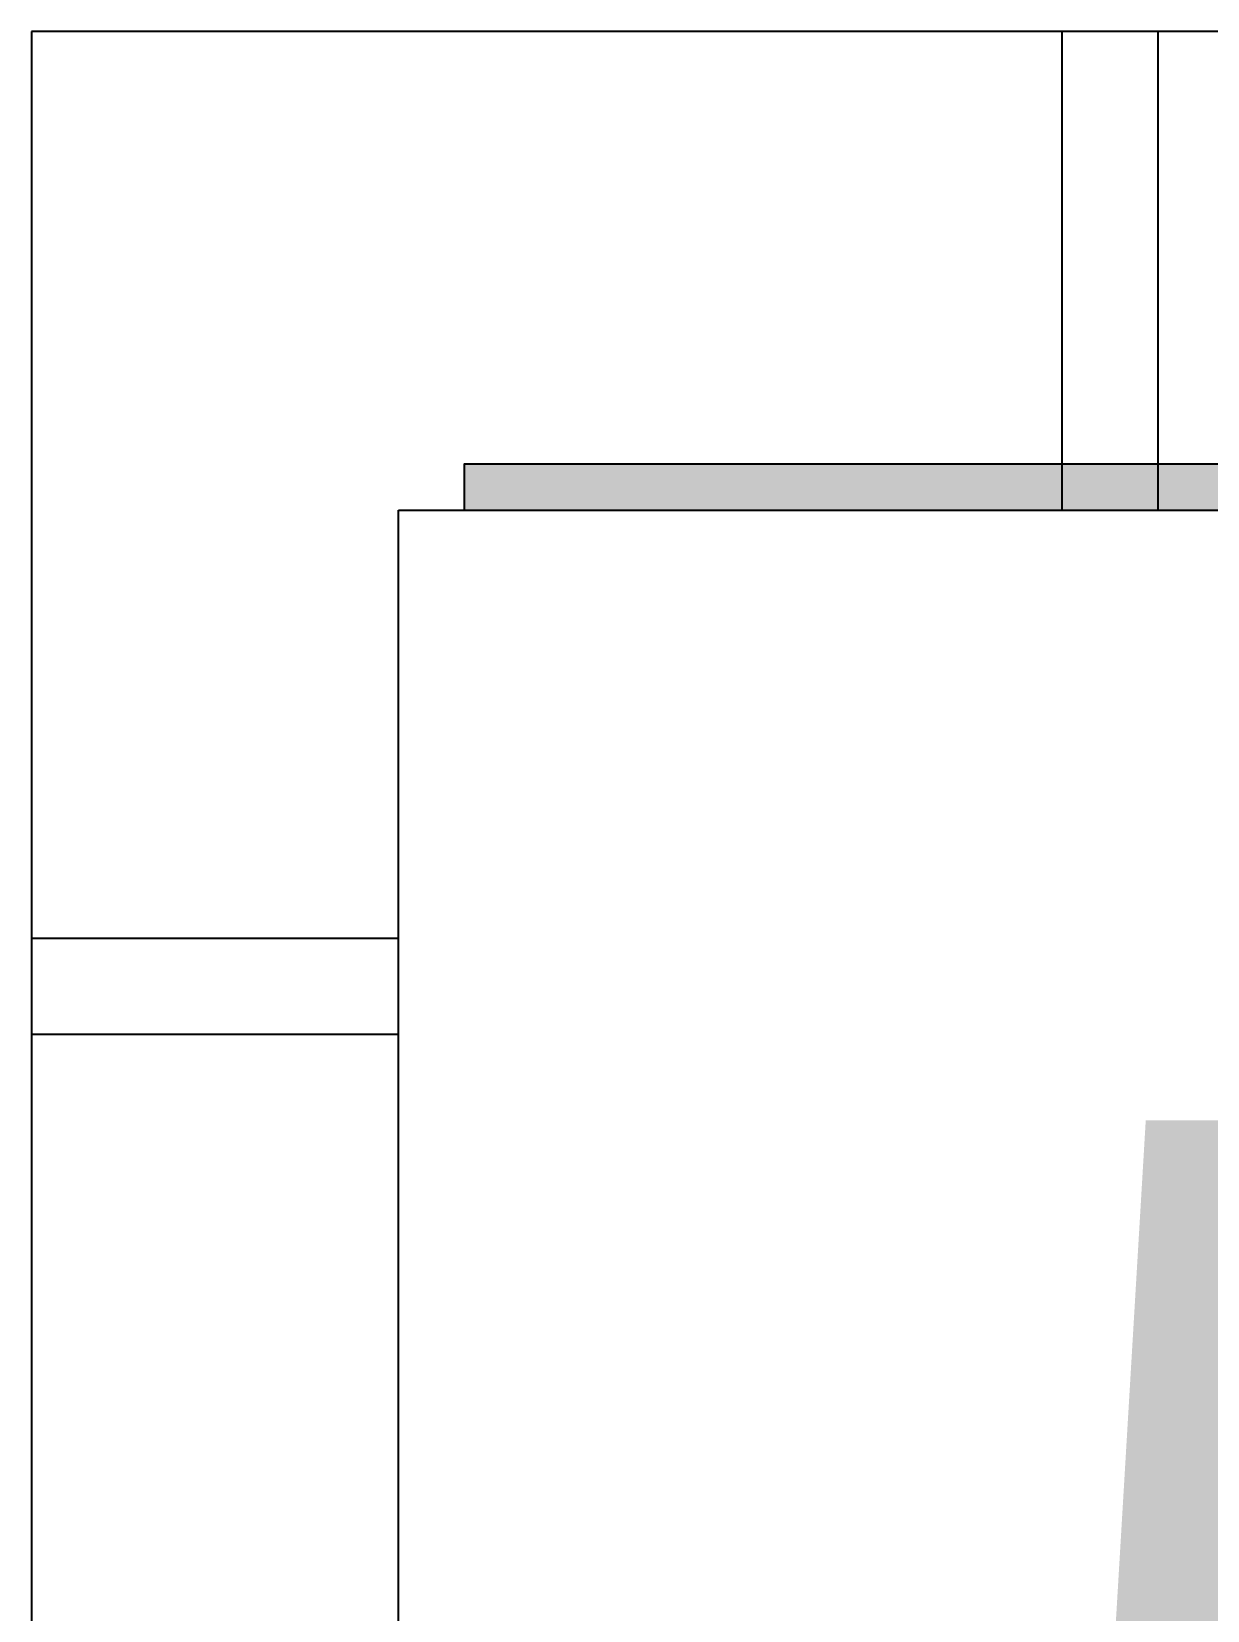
# Model space of a CAD drawing. Header units: millimetres. Extents: x -176651 to 424033, y -469666 to 486614.
# Drawn here: x 182880 to 184104, y 212557 to 214200 of the extents above; entities that cross this region are included whole.
import ezdxf

# ---------------------------------------------------------------- set-up
doc = ezdxf.new("R2010")
doc.units = ezdxf.units.MM
doc.linetypes.add('1625_East Villa$0$DASHED', pattern=[0.75, 0.5, -0.25])
for name, color, linetype in [('1625_East Villa$0$ad-Elevation 10', 8, 'Continuous'), ('1625_East Villa$0$ad-Furniture', 8, 'Continuous'), ('1625_East Villa$0$ad-Text main', 8, 'Continuous'), ('Site Levels$0$ad-Lvl-Plinth', 30, 'Continuous')]:
    doc.layers.add(name, color=color, linetype=linetype)
doc.layers.add('1625_East Villa$0$ad-Landscape', color=8, linetype='Continuous', lineweight=35)
doc.styles.add('1625_East Villa$0$Standard', font='calibril.ttf')
doc.styles.add('Site Levels$0$Sections_The woods Site plan_Entrances$0$Standard', font='arial.ttf')

# ---------------------------------------------------------------- blocks, each defined once
blk = doc.blocks.new('1625_East Villa$0$bamboo')
at = {"layer": '1625_East Villa$0$ad-Landscape', "color": 76}
for p, q in [((-12.4, 39.5), (-247.1, 564.2)), ((-23.6, 61.9), (-370, 296.3)), ((-57.1, 6), (-247.1, -49.8))]:
    blk.add_line(p, q, dxfattribs=at)
for points in [[(-387.8, 1356.5), (-437.1, 1504.1), (-413.6, 1335.2), (-387.8, 1356.5)], [(-372, 1355), (-230.1, 1428.5), (-343.6, 1320.5), (-364.9, 1346.4)], [(-160.7, 1284.9), (-160, 1444.8), (-116.9, 1294.1), (-149.7, 1287.2)], [(-756.4, 1206.5), (-805.8, 1354.1), (-782.2, 1185.2), (-756.4, 1206.5)], [(-412.1, 1350.9), (-383.7, 1316.4), (-543.9, 1300.2), (-420.7, 1343.8)], [(-415.1, 1179.2), (-464.4, 1326.8), (-440.9, 1157.9), (-415.1, 1179.2)], [(-433.8, 1289.5), (-414, 1248), (-523, 1187.1), (-426.7, 1280.9)], [(-169.3, 1271.7), (-323, 1296.4), (-162.4, 1238.9), (-169.3, 1271.7)], [(-740.7, 1205), (-598.8, 1278.5), (-712.2, 1170.5), (-733.6, 1196.4)], [(-500.1, 1137.3), (-534, 1108.2), (-553.5, 1268), (-507.4, 1145.8)], [(-399.4, 1177.7), (-257.4, 1251.3), (-370.9, 1143.2), (-392.2, 1169.1)], [(-388.2, 1269.3), (-398.7, 1159.2), (-358.2, 1250.5), (-381.1, 1260.6)], [(-323.8, 1278.9), (-245.2, 1271.3), (-333.9, 1256.1), (-332.4, 1271.8)], [(-175.7, 1247.6), (-131.9, 1256.8), (-191.9, 1107.3), (-173.4, 1236.6)], [(-561.9, 1157.8), (-603.1, 1137.1), (-666.2, 1244.8), (-570.4, 1150.5)], [(-329.8, 1216), (-335.8, 1153.1), (-318.6, 1167.3), (-322.7, 1207.4)], [(-780.7, 1200.9), (-752.3, 1166.4), (-912.5, 1150.2), (-789.3, 1193.8)], [(-439.4, 1173.7), (-411, 1139.2), (-571.2, 1122.9), (-448, 1166.6)], [(-494, 1113.1), (-347.5, 1165.5), (-515.9, 1138.5), (-494, 1113.1)], [(-174.3, 1012.2), (-173.7, 1172.1), (-130.6, 1021.4), (-163.4, 1014.5)], [(-802.5, 1139.6), (-782.6, 1098), (-891.6, 1037.1), (-795.3, 1130.9)], [(-773.2, 987.3), (-807.1, 958.2), (-826.6, 1118), (-780.4, 995.8)], [(-756.8, 1119.3), (-767.3, 1009.2), (-726.8, 1100.5), (-749.7, 1110.6)], [(-692.4, 1128.9), (-613.8, 1121.3), (-702.5, 1106.1), (-701, 1121.8)], [(-581.3, 1111.7), (-691.5, 1120), (-599.4, 1081.4), (-589.8, 1104.4)], [(-461.1, 1112.3), (-441.3, 1070.7), (-550.3, 1009.8), (-454, 1103.7)], [(-495.2, 1097.3), (-418.8, 957), (-529.1, 1068.2), (-503.7, 1090.1)], [(-415.5, 1092), (-426, 981.9), (-385.5, 1073.2), (-408.4, 1083.4)], [(-365.5, 930.4), (-364.8, 1090.2), (-321.7, 939.6), (-354.5, 932.7)], [(-351.1, 1101.6), (-272.5, 1094), (-361.2, 1078.8), (-359.7, 1094.5)], [(-155.7, 961.1), (-205, 1108.7), (-181.5, 939.8), (-155.7, 961.1)], [(-698.4, 1066), (-704.4, 1003.1), (-687.2, 1017.3), (-691.3, 1057.4)], [(-633.3, 1052.3), (-696.3, 1057), (-681.8, 1040.1), (-641.8, 1045)], [(-570.3, 1047.5), (-576.3, 968.8), (-593.4, 1057.2), (-577.6, 1056)], [(-767.1, 963.1), (-620.5, 1015.5), (-788.9, 988.5), (-767.1, 963.1)], [(-357.1, 1038.7), (-363.1, 975.8), (-345.9, 990), (-350, 1030.1)], [(-183, 999), (-336.7, 1023.7), (-176.1, 966.2), (-183, 999)], [(-275.7, 937.9), (-232.5, 1004), (-260.1, 918.3), (-273.4, 927)], [(-189.3, 974.8), (-145.6, 984), (-205.5, 834.6), (-187, 963.9)], [(-768.3, 947.3), (-691.9, 807), (-802.2, 918.2), (-776.8, 940.1)], [(-374.1, 917.2), (-527.8, 941.9), (-367.2, 884.4), (-374.1, 917.2)], [(-180, 955.5), (-151.6, 921), (-311.8, 904.8), (-188.6, 948.4)], [(-592.6, 770.2), (-641.9, 917.8), (-618.4, 748.9), (-592.6, 770.2)], [(-222.7, 903.4), (-169.8, 868.9), (-174.4, 890.7), (-211.8, 905.7)], [(-380.5, 893), (-336.7, 902.2), (-396.6, 752.7), (-378.2, 882.1)], [(-297, 876.4), (-204.4, 816), (-266.5, 894.2), (-286.1, 878.7)], [(-201.7, 894.1), (-181.9, 852.5), (-290.9, 791.6), (-194.6, 885.5)], [(-156.1, 873.8), (-166.6, 763.7), (-126.1, 855), (-149, 865.2)], [(-576.8, 768.6), (-434.9, 842.2), (-548.4, 734.1), (-569.7, 760)], [(-336.2, 845.3), (-290.1, 843.6), (-286.7, 718.8), (-325.2, 847.6)], [(-959.1, 700.5), (-817.2, 774), (-930.7, 666), (-952, 691.8)], [(-616.9, 764.6), (-588.5, 730.1), (-748.7, 713.9), (-625.5, 757.5)], [(-261.6, 680.5), (-302.7, 659.9), (-365.8, 767.6), (-270, 673.2)], [(-199.8, 660.1), (-233.7, 630.9), (-253.2, 790.8), (-207, 668.5)], [(-638.6, 703.2), (-618.8, 661.6), (-727.8, 600.7), (-631.5, 694.6)], [(-264.9, 565.6), (-314.3, 713.2), (-290.7, 544.3), (-264.9, 565.6)], [(-619.9, 538.4), (-669.2, 686), (-645.7, 517), (-619.9, 538.4)], [(-593, 682.9), (-603.5, 572.8), (-563, 664.1), (-585.9, 674.3)], [(-528.6, 692.6), (-450, 684.9), (-538.7, 669.7), (-537.2, 685.5)], [(-193.7, 635.8), (-47.1, 688.2), (-215.5, 661.2), (-193.7, 635.8)], [(-534.6, 629.7), (-540.6, 566.8), (-523.4, 581), (-527.5, 621)], [(-280.9, 634.5), (-391.2, 642.7), (-299.1, 604.1), (-289.4, 627.2)], [(-249.2, 564.1), (-107.3, 637.7), (-220.7, 529.6), (-242.1, 555.5)], [(-604.1, 536.8), (-462.2, 610.4), (-575.7, 502.3), (-597, 528.2)], [(-194.9, 620.1), (-118.4, 479.7), (-228.8, 591), (-203.4, 612.8)], [(-650.3, 428.2), (-684.2, 399.1), (-703.7, 559), (-657.6, 436.7)], [(-289.2, 560), (-260.8, 525.6), (-421, 509.3), (-297.8, 552.9)], [(-333, 575), (-396, 579.7), (-381.4, 562.8), (-341.5, 567.7)], [(-270, 570.3), (-276, 491.5), (-293, 579.9), (-277.2, 578.7)], [(-712.1, 448.7), (-753.3, 428.1), (-816.4, 535.7), (-720.6, 441.4)], [(-644.2, 532.8), (-615.8, 498.3), (-776, 482), (-652.8, 525.7)], [(-311, 498.7), (-291.1, 457.1), (-400.1, 396.2), (-303.9, 490)], [(-200.9, 488), (-122.3, 480.4), (-211, 465.2), (-209.5, 480.9)], [(-665.9, 471.4), (-646.1, 429.8), (-755.1, 368.9), (-658.8, 462.8)], [(-644.2, 404), (-497.6, 456.4), (-666, 429.4), (-644.2, 404)], [(-555.9, 460.7), (-477.3, 453.1), (-566, 437.9), (-564.5, 453.6)], [(-265.3, 478.4), (-275.8, 368.3), (-235.4, 459.6), (-258.2, 469.8)], [(-46.5, 453.6), (-200.1, 478.3), (-39.6, 420.8), (-46.5, 453.6)], [(-620.3, 451.1), (-630.8, 341), (-590.3, 432.3), (-613.2, 442.5)], [(-206.9, 425.1), (-212.9, 362.2), (-195.7, 376.4), (-199.8, 416.5)], [(-731.5, 402.7), (-841.7, 410.9), (-749.6, 372.3), (-739.9, 395.4)], [(-645.4, 388.3), (-569, 247.9), (-679.3, 359.1), (-653.9, 381)], [(-561.9, 397.8), (-567.9, 334.9), (-550.7, 349.1), (-554.8, 389.2)], [(-783.5, 343.2), (-846.5, 347.9), (-832, 331), (-792, 335.9)], [(-720.5, 338.5), (-726.5, 259.7), (-743.5, 348.1), (-727.8, 346.9)], [(-606.2, 183.8), (-655.6, 331.4), (-632, 162.5), (-606.2, 183.8)], [(-363.6, 169.2), (-397.5, 140), (-417, 299.9), (-370.9, 177.6)], [(-590.5, 182.3), (-448.6, 255.9), (-562, 147.8), (-583.4, 173.7)], [(-425.4, 189.6), (-466.6, 169), (-529.7, 276.7), (-433.9, 182.4)], [(-918.2, 114.1), (-776.2, 187.7), (-889.7, 79.6), (-911, 105.5)], [(-630.5, 178.2), (-602.1, 143.7), (-762.3, 127.5), (-639.2, 171.1)], [(-357.5, 145), (-210.9, 197.3), (-379.3, 170.3), (-357.5, 145)], [(-444.7, 143.6), (-555, 151.8), (-462.9, 113.3), (-453.2, 136.3)], [(-652.3, 116.9), (-632.5, 75.3), (-741.4, 14.4), (-645.2, 108.2)], [(-510.6, -20.7), (-560, 126.9), (-536.5, -42), (-510.6, -20.7)], [(-542.2, 106.2), (-463.6, 98.6), (-552.3, 83.4), (-550.8, 99.1)], [(-358.7, 129.2), (-282.3, -11.2), (-392.6, 100.1), (-367.2, 121.9)], [(-606.6, 96.6), (-617.1, -13.5), (-576.7, 77.8), (-599.5, 88)], [(-496.8, 84.1), (-559.8, 88.8), (-545.3, 71.9), (-505.3, 76.8)], [(-433.8, 79.4), (-439.8, 0.6), (-456.8, 89), (-441.1, 87.9)], [(-494.9, -22.2), (-353, 51.3), (-466.5, -56.7), (-487.8, -30.9)], [(-535, -26.3), (-506.5, -60.8), (-666.8, -77), (-543.6, -33.4)], [(-174.3, -160.5), (-173.7, -0.6), (-130.6, -151.3), (-163.4, -158.2)]]:
    blk.add_lwpolyline(points, dxfattribs=at)
at = {"layer": '1625_East Villa$0$ad-Landscape', "color": 62}
for points in [[(-835, 1007.8), (-876.2, 987.1), (-939.2, 1094.8), (-843.4, 1000.5)], [(-854.3, 961.7), (-964.6, 970), (-872.5, 931.4), (-862.8, 954.4)], [(-1166, 756.5), (-1215.3, 904.1), (-1191.8, 735.2), (-1166, 756.5)], [(-906.4, 902.3), (-969.4, 907), (-954.8, 890.1), (-914.9, 895)], [(-843.4, 897.5), (-849.4, 818.8), (-866.4, 907.2), (-850.7, 906)], [(-974.8, 702), (-1024.2, 849.6), (-1000.7, 680.7), (-974.8, 702)], [(-1150.2, 755), (-1008.3, 828.6), (-1121.8, 720.5), (-1143.1, 746.4)], [(-1190.3, 750.9), (-1161.9, 716.5), (-1322.1, 700.2), (-1198.9, 743.8)], [(-999.2, 696.4), (-970.7, 661.9), (-1131, 645.7), (-1007.8, 689.3)], [(-1212, 689.6), (-1192.2, 648), (-1301.2, 587.1), (-1204.9, 680.9)], [(-1166.4, 669.3), (-1176.9, 559.2), (-1136.4, 650.5), (-1159.3, 660.7)], [(-1102, 678.9), (-1023.4, 671.3), (-1112.1, 656.1), (-1110.6, 671.8)], [(-1121.7, 544.2), (-1162.9, 523.5), (-1225.9, 631.2), (-1130.2, 536.9)], [(-1059.9, 523.7), (-1093.8, 494.6), (-1113.3, 654.4), (-1067.1, 532.2)], [(-1020.9, 635), (-1001.1, 593.4), (-1110, 532.6), (-1013.8, 626.4)], [(-1108, 616), (-1114, 553.1), (-1096.8, 567.3), (-1100.9, 607.4)], [(-975.2, 614.7), (-985.8, 504.7), (-945.3, 596), (-968.1, 606.1)], [(-910.8, 624.4), (-832.2, 616.8), (-921, 601.5), (-919.5, 617.3)], [(-1288.8, 429.3), (-1338.2, 576.9), (-1314.7, 408), (-1288.8, 429.3)], [(-916.9, 561.5), (-922.9, 498.6), (-905.6, 512.8), (-909.7, 552.9)], [(-1053.8, 499.5), (-907.2, 551.9), (-1075.6, 524.9), (-1053.8, 499.5)], [(-1273.1, 427.7), (-1131.2, 501.3), (-1244.7, 393.3), (-1266, 419.1)], [(-1141, 498.1), (-1251.3, 506.4), (-1159.2, 467.8), (-1149.5, 490.8)], [(-1055, 483.7), (-978.6, 343.4), (-1088.9, 454.6), (-1063.5, 476.4)], [(-1313.2, 423.7), (-1284.7, 389.2), (-1445, 373), (-1321.8, 416.6)], [(-1193.1, 438.6), (-1256.1, 443.4), (-1241.5, 426.4), (-1201.6, 431.4)], [(-1130.1, 433.9), (-1136.1, 355.2), (-1153.1, 443.6), (-1137.4, 442.4)], [(-1334.9, 362.3), (-1315.1, 320.7), (-1424, 259.8), (-1327.8, 353.7)], [(-1224.9, 351.7), (-1146.2, 344), (-1235, 328.8), (-1233.5, 344.6)], [(-1289.2, 342), (-1299.8, 231.9), (-1259.3, 323.3), (-1282.1, 333.4)], [(-1230.9, 288.8), (-1236.9, 225.9), (-1219.6, 240.1), (-1223.8, 280.1)], [(-1166, 102), (-1215.3, 249.6), (-1191.8, 80.7), (-1166, 102)], [(-933.9, 115.6), (-983.2, 263.3), (-959.7, 94.3), (-933.9, 115.6)], [(-1150.2, 100.5), (-1008.3, 174), (-1121.8, 66), (-1143.1, 91.9)], [(-958.2, 110.1), (-929.8, 75.6), (-1090, 59.3), (-966.8, 103)], [(-1357.1, -48), (-1406.5, 99.6), (-1382.9, -69.3), (-1357.1, -48)], [(-1190.3, 96.4), (-1161.9, 61.9), (-1322.1, 45.7), (-1198.9, 89.3)], [(-1212, 35.1), (-1192.2, -6.5), (-1301.2, -67.4), (-1204.9, 26.4)], [(-979.9, 48.7), (-960.1, 7.1), (-1069.1, -53.8), (-972.8, 40.1)], [(-869.9, 38), (-791.3, 30.4), (-880, 15.2), (-878.5, 30.9)], [(-548.2, 43.3), (-554.2, -19.6), (-537, -5.4), (-541.1, 34.7)], [(-1341.4, -49.5), (-1199.5, 24), (-1312.9, -84), (-1334.3, -58.1)], [(-1166.4, 14.8), (-1176.9, -95.3), (-1136.4, -4), (-1159.3, 6.1)], [(-1102, 24.4), (-1023.4, 16.8), (-1112.1, 1.6), (-1110.6, 17.3)], [(-934.3, 28.4), (-944.8, -81.7), (-904.3, 9.6), (-927.2, 19.8)], [(-875.9, -24.9), (-881.9, -87.8), (-864.7, -73.6), (-868.8, -33.5)], [(-718.6, -144.5), (-752.5, -173.6), (-772, -13.7), (-725.8, -136)], [(-780.4, -124), (-821.5, -144.7), (-884.6, -37), (-788.8, -131.3)]]:
    blk.add_lwpolyline(points, dxfattribs=at)
blk = doc.blocks.new('1625_East Villa$0$zw$DAD3')
at = {"transparency": 33554610}
h = blk.add_hatch(dxfattribs=at)
h.set_pattern_fill('DOTS', color=35, scale=20, angle=360)
h.set_pattern_definition([(360, (-800139.518, 271344.397), (15.875, 31.75), [0, -31.75])])
h.paths.add_polyline_path([(450, -2530), (2915, -2530), (2915, -450), (450, -450)])
at = {"layer": '1625_East Villa$0$ad-Elevation 10', "linetype": '1625_East Villa$0$DASHED'}
blk.add_lwpolyline([(0, -2980), (3365, -2980), (3365, 0), (0, 0)], close=True, dxfattribs=at)
for points in [[(1071.7, 0), (1071.7, -2980)], [(1171.7, 0), (1171.7, -2980)], [(0, -943.3), (3365, -943.3)], [(0, -1043.3), (3365, -1043.3)]]:
    blk.add_lwpolyline(points, dxfattribs=at)
at = {"layer": '1625_East Villa$0$ad-Elevation 10'}
blk.add_lwpolyline([(450, -2530), (2915, -2530), (2915, -450), (450, -450)], close=True, dxfattribs=at)
at = {"layer": '1625_East Villa$0$ad-Landscape', "linetype": 'Continuous', "xscale": 0.473259546584505, "yscale": 0.473259546584505, "zscale": 0.473259546584505, "rotation": 359.9999999999999}
blk.add_blockref('1625_East Villa$0$bamboo', (1292.6, -1624.9), dxfattribs=at)
at = {"layer": '1625_East Villa$0$ad-Text main', "insert": (1759.1, -1302.1), "char_height": 150, "width": 1547.842, "attachment_point": 5, "style": '1625_East Villa$0$Standard', "bg_fill": 2}
blk.add_mtext("13'-9'' x 12'-10''", dxfattribs=at)
blk = doc.blocks.new('1625_East Villa$0$zw$D46D')
at = {"layer": '1625_East Villa$0$ad-Furniture'}
blk.add_blockref('1625_East Villa$0$zw$DAD3', (3610, 8185), dxfattribs=at)
blk = doc.blocks.new('1625_East Villa')
at = {"layer": '1625_East Villa$0$ad-Furniture'}
blk.add_blockref('1625_East Villa$0$zw$D46D', (0, 0), dxfattribs=at)
blk = doc.blocks.new("All Plot's Villa Plans")
at = {"ltscale": 5}
blk.add_blockref('1625_East Villa', (179270.5, 206014.9), dxfattribs=at)
blk = doc.blocks.new('Site Levels$0$zw$63CD')
at = {"layer": 'Site Levels$0$ad-Lvl-Plinth', "insert": (192588.1, 113004.4), "char_height": 1269.985, "width": 5416.267, "attachment_point": 5, "style": 'Site Levels$0$Sections_The woods Site plan_Entrances$0$Standard', "bg_fill": 19, "box_fill_scale": 1.5, "bg_fill_color": 257, "bg_fill_transparency": 0}
blk.add_mtext('\\pxt4;502.04', dxfattribs=at)
blk = doc.blocks.new('Site Levels')
at = {"layer": 'Site Levels$0$ad-Lvl-Plinth', "ltscale": 5}
blk.add_blockref('Site Levels$0$zw$63CD', (-5982.9, 99418.6), dxfattribs=at)

msp = doc.modelspace()

# ---------------------------------------------------------------- block references
at = {"ltscale": 5}
msp.add_blockref("All Plot's Villa Plans", (0, 0), dxfattribs=at)

# ---------------------------------------------------------------- next in the draw order: block references
msp.add_blockref('Site Levels', (0, 0), dxfattribs=at)

doc.saveas('drawing.dxf')
